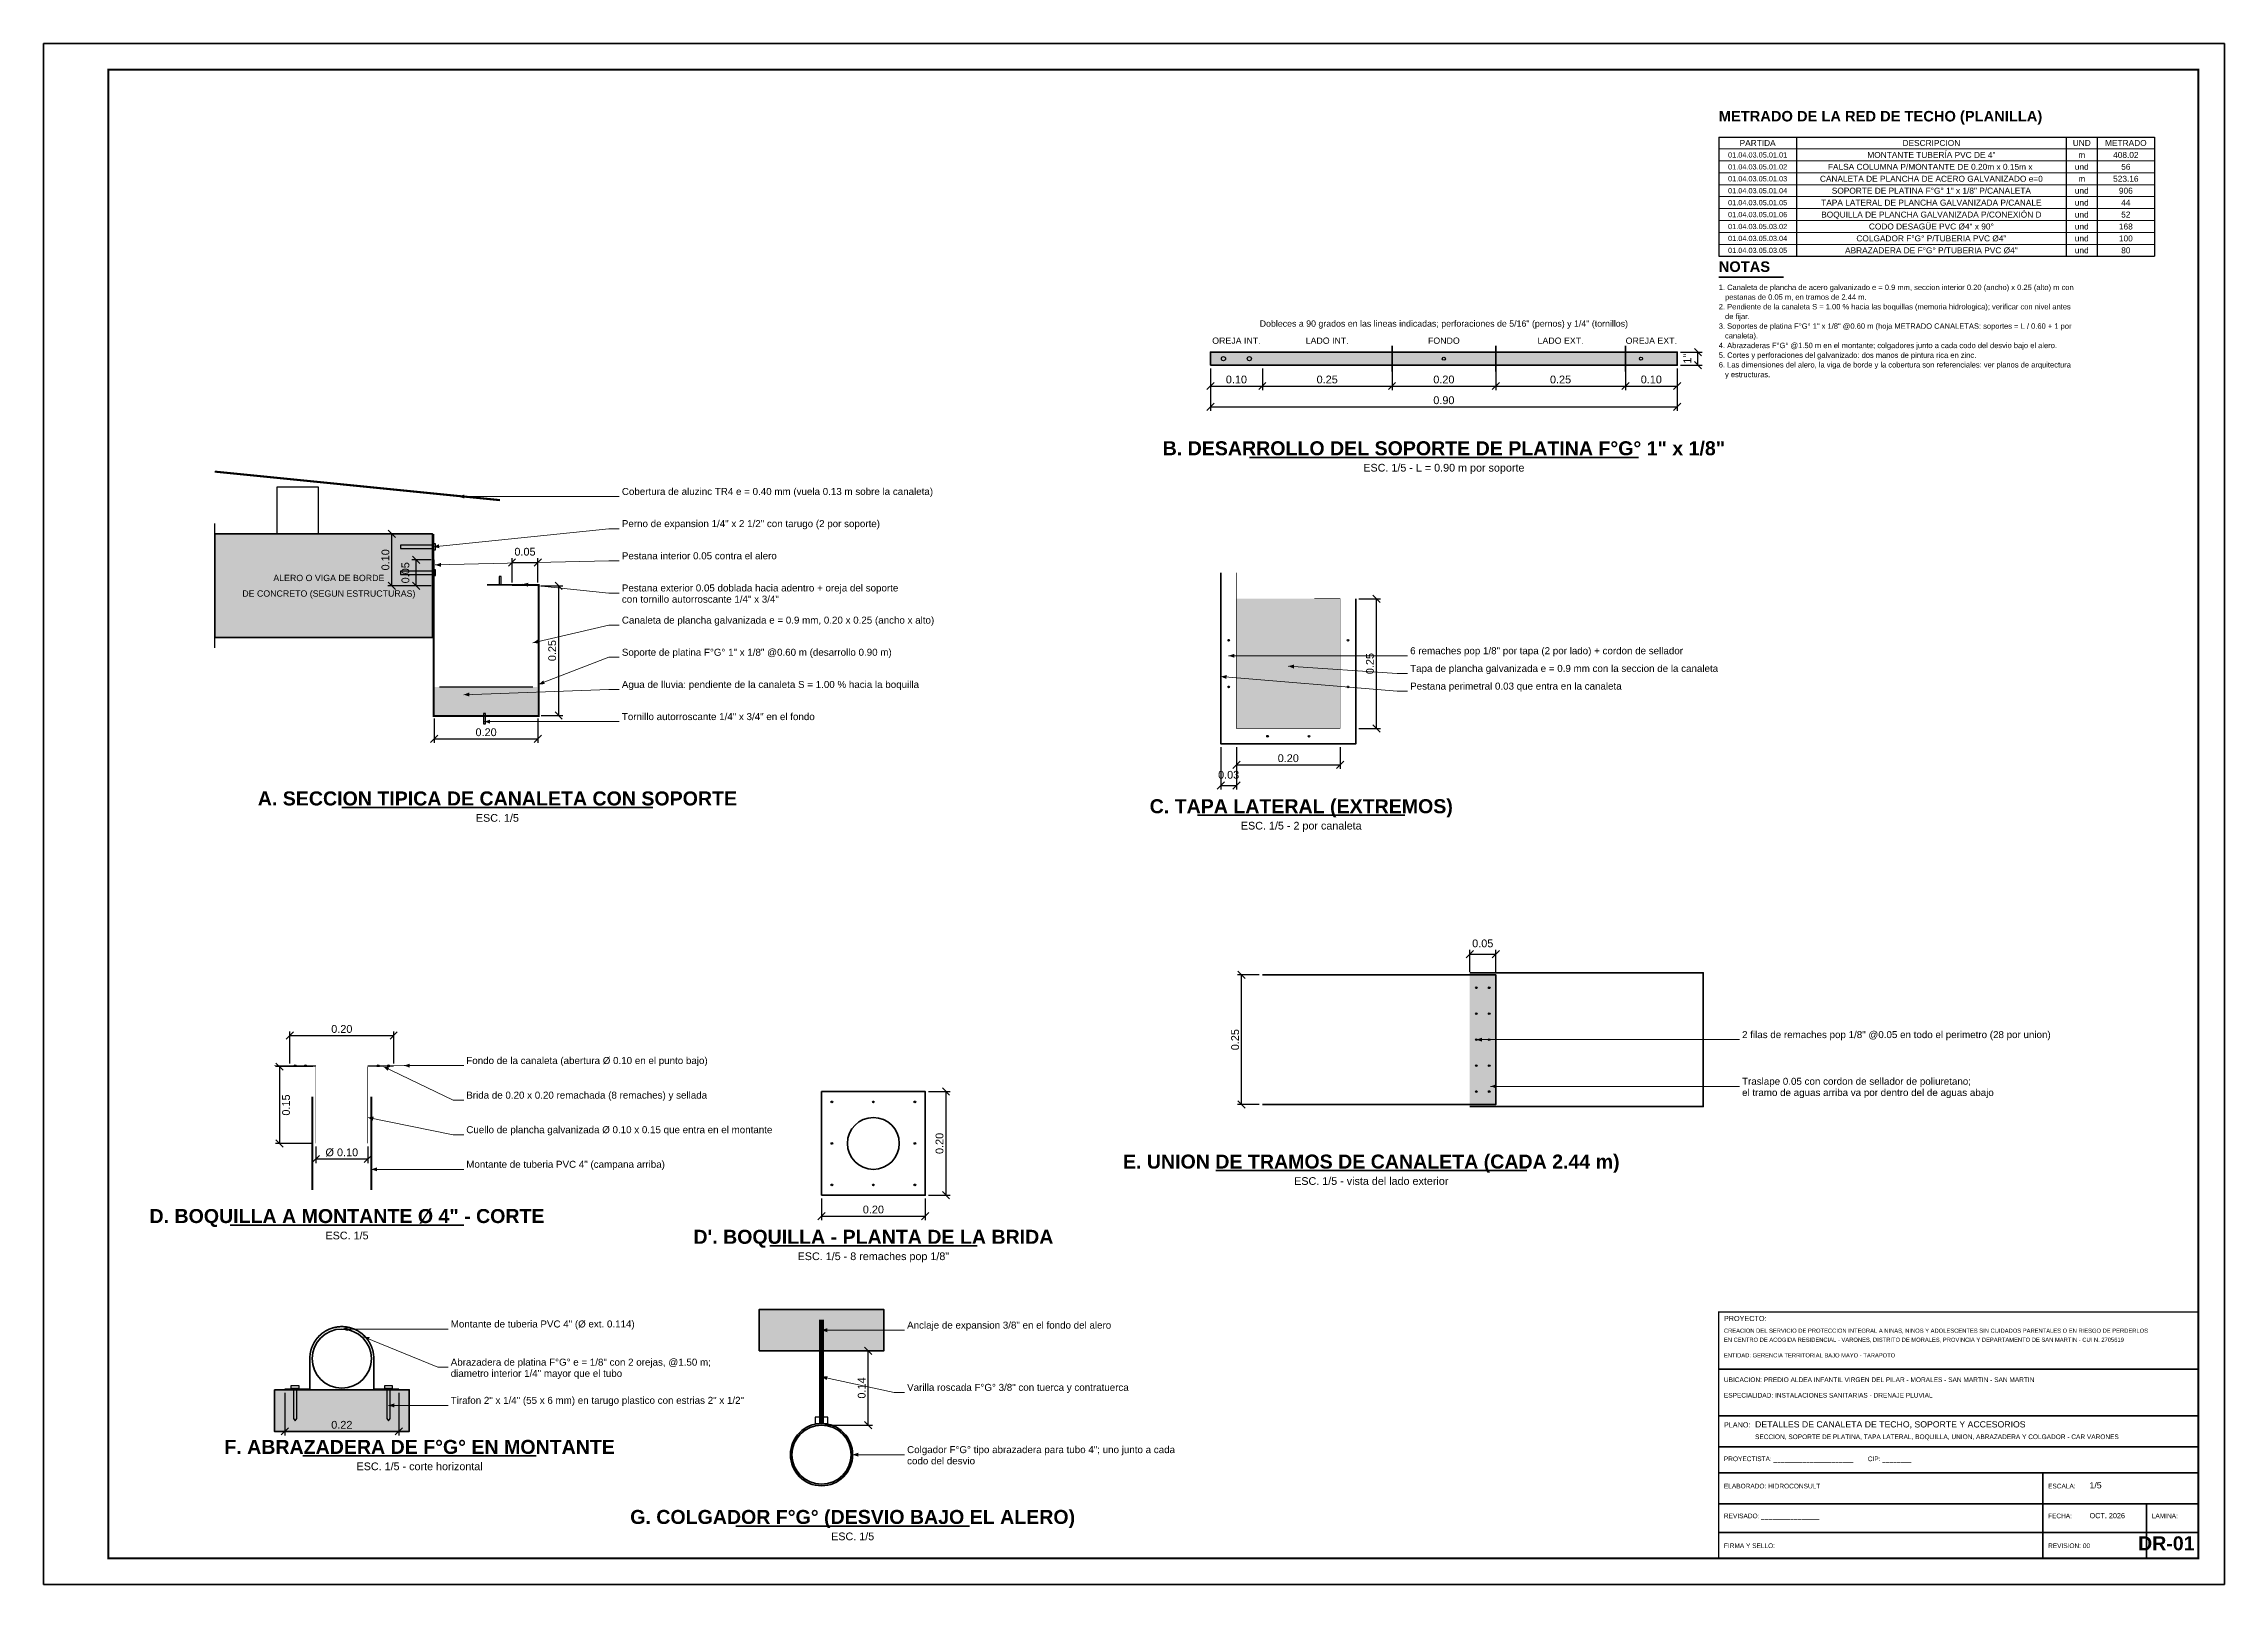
# Paper-space layout 'DR-01' of a CAD drawing. Header units: metres, sheet in millimetres. Extents: x 0 to 841, y 0 to 594.
# The model-space entities are those that its viewports show. They can reach past a viewport. Long polylines and large blocks are cut down to what shows.
import ezdxf
from ezdxf.enums import TextEntityAlignment as Align

# ---------------------------------------------------------------- set-up
doc = ezdxf.new("R2010")
doc.units = ezdxf.units.M
doc.header["$LTSCALE"] = 0.25
doc.linetypes.add('DASHED', pattern=[1.524, 1.27, -0.254])
for name, color, linetype, lineweight in [('AGUA', 150, 'DASHED', 25), ('COBERTURA', 8, 'CONTINUOUS', 30), ('CONCRETO', 250, 'CONTINUOUS', 50), ('CORTES', 6, 'CONTINUOUS', 50), ('COTAS', 94, 'CONTINUOUS', 18), ('GRILLA', 9, 'CONTINUOUS', 13), ('LLAMADAS', 30, 'CONTINUOUS', 18), ('MARCO', 7, 'CONTINUOUS', 50), ('MURO', 8, 'CONTINUOUS', 25), ('PERNOS', 34, 'CONTINUOUS', 25), ('PLANCHA-GALV', 5, 'CONTINUOUS', 40), ('PLATINA', 140, 'CONTINUOUS', 50), ('ROTULO', 7, 'CONTINUOUS', 35), ('TITULOS', 160, 'CONTINUOUS', 35), ('TUBERIA-PVC', 3, 'CONTINUOUS', 35)]:
    doc.layers.add(name, color=color, linetype=linetype, lineweight=lineweight)
for name, color, linetype, true_color in [('AGUA-RELLENO', 150, 'CONTINUOUS', 0xcde4f6), ('CONCRETO-ACHURADO', 8, 'CONTINUOUS', 0xe2e2e2), ('ISO-CONCRETO-LAT1', 253, 'CONTINUOUS', 0xcecece), ('ISO-TAPA', 255, 'CONTINUOUS', 0xf8f4e6)]:
    doc.layers.add(name, color=color, linetype=linetype, true_color=true_color)
for name, color, linetype in [('ROTULO-TEXTO', 7, 'CONTINUOUS'), ('TEXTOS', 7, 'CONTINUOUS'), ('TEXTOS-NOTAS', 7, 'CONTINUOUS')]:
    doc.layers.add(name, color=color, linetype=linetype)
doc.styles.get("Standard").update_dxf_attribs({"font": 'arial.ttf'})
doc.styles.add('TITULOS', font='arialbd.ttf')
doc.dimstyles.new('COT-5', dxfattribs={"dimscale": 0.005, "dimtxt": 3, "dimasz": 2.2, "dimexe": 1.6, "dimexo": 1.2, "dimgap": 1, "dimtad": 1, "dimzin": 0, "dimdsep": 46, "dimtxsty": 'Standard', "dimtsz": 1.4, "dimcen": 2.5, "dimclrd": 256, "dimclre": 256, "dimclrt": 7, "dimazin": 3, "dimtfac": 1, "dimtmove": 0, "dimatfit": 3})

# ---------------------------------------------------------------- blocks, each defined once
blk = doc.blocks.new('_OBLIQUE')
at = {"color": 0, "linetype": 'BYBLOCK'}
blk.add_line((-0.5, -0.5), (0.5, 0.5), dxfattribs=at)
blk = doc.blocks.new('*D1')
for p, q in [((0.753175, 1.669), (0.753175, 1.622)), ((0.953175, 1.669), (0.953175, 1.622)), ((0.753175, 1.63), (0.953175, 1.63))]:
    blk.add_line(p, q)
at = {"layer": 'Defpoints'}
for p in [(0.753175, 1.675), (0.953175, 1.675), (0.753175, 1.63)]:
    blk.add_point(p, dxfattribs=at)
at = {"layer": 'COTAS', "xscale": 0.013999999999999999, "yscale": 0.013999999999999999}
for p in [(0.753175, 1.63), (0.953175, 1.63)]:
    blk.add_blockref('_OBLIQUE', p, dxfattribs=at)
at = {"layer": 'COTAS', "color": 7, "insert": (0.853175, 1.6425), "char_height": 0.015, "attachment_point": 5}
blk.add_mtext('0.20', dxfattribs=at)
blk = doc.blocks.new('*D2')
for p, q in [((0.959175, 1.925), (1.001175, 1.925)), ((0.993175, 1.675), (0.993175, 1.925)), ((0.959175, 1.675), (1.001175, 1.675))]:
    blk.add_line(p, q)
at = {"layer": 'Defpoints'}
for p in [(0.953175, 1.925), (0.953175, 1.675), (0.993175, 1.675)]:
    blk.add_point(p, dxfattribs=at)
at = {"layer": 'COTAS', "xscale": 0.013999999999999999, "yscale": 0.013999999999999999, "rotation": 90}
for p in [(0.993175, 1.925), (0.993175, 1.675)]:
    blk.add_blockref('_OBLIQUE', p, dxfattribs=at)
at = {"layer": 'COTAS', "color": 7, "insert": (0.980675, 1.8), "char_height": 0.015, "attachment_point": 5, "rotation": 90}
blk.add_mtext('0.25', dxfattribs=at)
blk = doc.blocks.new('*D3')
for p, q in [((0.747175, 1.975), (0.710175, 1.975)), ((0.718175, 1.925), (0.718175, 1.975)), ((0.747175, 1.925), (0.710175, 1.925))]:
    blk.add_line(p, q)
at = {"layer": 'Defpoints'}
for p in [(0.753175, 1.975), (0.718175, 1.925), (0.753175, 1.925)]:
    blk.add_point(p, dxfattribs=at)
at = {"layer": 'COTAS', "xscale": 0.013999999999999999, "yscale": 0.013999999999999999, "rotation": 90}
for p in [(0.718175, 1.975), (0.718175, 1.925)]:
    blk.add_blockref('_OBLIQUE', p, dxfattribs=at)
at = {"layer": 'COTAS', "color": 7, "insert": (0.697675, 1.95), "char_height": 0.015, "attachment_point": 5, "rotation": 90}
blk.add_mtext('0.05', dxfattribs=at)
blk = doc.blocks.new('*D4')
for p, q in [((0.903175, 1.931), (0.903175, 1.978)), ((0.953175, 1.931), (0.953175, 1.978)), ((0.903175, 1.97), (0.953175, 1.97))]:
    blk.add_line(p, q)
at = {"layer": 'Defpoints'}
for p in [(0.903175, 1.97), (0.903175, 1.925), (0.953175, 1.925)]:
    blk.add_point(p, dxfattribs=at)
at = {"layer": 'COTAS', "xscale": 0.013999999999999999, "yscale": 0.013999999999999999}
for p in [(0.903175, 1.97), (0.953175, 1.97)]:
    blk.add_blockref('_OBLIQUE', p, dxfattribs=at)
at = {"layer": 'COTAS', "color": 7, "insert": (0.928175, 1.9905), "char_height": 0.015, "attachment_point": 5}
blk.add_mtext('0.05', dxfattribs=at)
blk = doc.blocks.new('*D5')
for p, q in [((0.7456, 2.025), (0.6636, 2.025)), ((0.6716, 1.925), (0.6716, 2.025)), ((0.7456, 1.925), (0.6636, 1.925))]:
    blk.add_line(p, q)
at = {"layer": 'Defpoints'}
for p in [(0.7516, 2.025), (0.6716, 1.925), (0.7516, 1.925)]:
    blk.add_point(p, dxfattribs=at)
at = {"layer": 'COTAS', "xscale": 0.013999999999999999, "yscale": 0.013999999999999999, "rotation": 90}
for p in [(0.6716, 2.025), (0.6716, 1.925)]:
    blk.add_blockref('_OBLIQUE', p, dxfattribs=at)
at = {"layer": 'COTAS', "color": 7, "insert": (0.6591, 1.975), "char_height": 0.015, "attachment_point": 5, "rotation": 90}
blk.add_mtext('0.10', dxfattribs=at)
blk = doc.blocks.new('*D12')
for p, q in [((3.156, 2.3754), (3.198, 2.3754)), ((3.19, 2.35), (3.19, 2.3754)), ((3.156, 2.35), (3.198, 2.35))]:
    blk.add_line(p, q)
at = {"layer": 'Defpoints'}
for p in [(3.15, 2.3754), (3.15, 2.35), (3.19, 2.35)]:
    blk.add_point(p, dxfattribs=at)
at = {"layer": 'COTAS', "xscale": 0.013999999999999999, "yscale": 0.013999999999999999, "rotation": 90}
for p in [(3.19, 2.3754), (3.19, 2.35)]:
    blk.add_blockref('_OBLIQUE', p, dxfattribs=at)
at = {"layer": 'COTAS', "color": 7, "insert": (3.1695, 2.3627), "char_height": 0.015, "attachment_point": 5, "rotation": 90}
blk.add_mtext('1"', dxfattribs=at)

msp = doc.modelspace()

# ---------------------------------------------------------------- hatches: boundary and pattern name
at = {"layer": 'AGUA-RELLENO', "true_color": 0xcde4f6}
h = msp.add_hatch(color=7, dxfattribs=at)
h.dxf.hatch_style = 1
h.paths.add_polyline_path([(0.7542, 1.676), (0.9522, 1.676), (0.9522, 1.73), (0.7542, 1.73)])
at = {"layer": 'CONCRETO-ACHURADO', "true_color": 0xe2e2e2}
h = msp.add_hatch(color=7, dxfattribs=at)
h.dxf.hatch_style = 1
h.paths.add_polyline_path([(0.33, 1.825), (0.75, 1.825), (0.75, 2.025), (0.33, 2.025)])
h = msp.add_hatch(color=7, dxfattribs=at)
h.dxf.hatch_style = 1
h.paths.add_polyline_path([(1.38, 0.45), (1.62, 0.45), (1.62, 0.53), (1.38, 0.53)])
h = msp.add_hatch(color=7, dxfattribs=at)
h.dxf.hatch_style = 1
h.paths.add_polyline_path([(0.445, 0.375), (0.705, 0.375), (0.705, 0.295), (0.445, 0.295)])
at = {"layer": 'ISO-CONCRETO-LAT1', "true_color": 0xcecece}
h = msp.add_hatch(color=7, dxfattribs=at)
h.dxf.hatch_style = 1
h.paths.add_polyline_path([(2.25, 2.35), (3.15, 2.35), (3.15, 2.3754), (2.25, 2.3754)])
h = msp.add_hatch(color=7, dxfattribs=at)
h.dxf.hatch_style = 1
h.paths.add_polyline_path([(2.75, 0.925), (2.8, 0.925), (2.8, 1.175), (2.75, 1.175)])
at = {"layer": 'ISO-TAPA', "true_color": 0xf8f4e6}
h = msp.add_hatch(color=7, dxfattribs=at)
h.dxf.hatch_style = 1
h.paths.add_polyline_path([(2.3, 1.65), (2.5, 1.65), (2.5, 1.9), (2.45, 1.9), (2.3, 1.9)])

# ---------------------------------------------------------------- linework, layer by layer
at = {"layer": 'AGUA'}
msp.add_line((0.7632, 1.73), (0.9432, 1.73), dxfattribs=at)
at = {"layer": 'COBERTURA', "const_width": 0.004}
msp.add_lwpolyline([(0.33, 2.145), (0.55, 2.123), (0.88, 2.09)], dxfattribs=at)
at = {"layer": 'COBERTURA'}
msp.add_lwpolyline([(0.45, 2.025), (0.53, 2.025), (0.53, 2.115), (0.45, 2.115)], close=True, dxfattribs=at)
at = {"layer": 'CONCRETO'}
for points in [[(0.33, 1.825), (0.75, 1.825), (0.75, 2.025), (0.33, 2.025)], [(1.38, 0.45), (1.62, 0.45), (1.62, 0.53), (1.38, 0.53)], [(0.445, 0.375), (0.705, 0.375), (0.705, 0.295), (0.445, 0.295)]]:
    msp.add_lwpolyline(points, close=True, dxfattribs=at)
at = {"layer": 'CORTES'}
for p, q in [((2.6, 2.338), (2.6, 2.3874)), ((2.8, 2.338), (2.8, 2.3874)), ((3.05, 2.338), (3.05, 2.3874))]:
    msp.add_line(p, q, dxfattribs=at)
at = {"layer": 'GRILLA'}
for p, q in [((3.23, 2.767), (4.07, 2.767)), ((3.23, 2.744), (4.07, 2.744)), ((3.23, 2.721), (4.07, 2.721)), ((3.23, 2.698), (4.07, 2.698)), ((3.23, 2.675), (4.07, 2.675)), ((3.23, 2.652), (4.07, 2.652)), ((3.23, 2.629), (4.07, 2.629)), ((3.23, 2.606), (4.07, 2.606)), ((3.23, 2.583), (4.07, 2.583))]:
    msp.add_line(p, q, dxfattribs=at)
at = {"layer": 'LLAMADAS'}
for p, q in [((1.09, 2.097), (0.8, 2.097)), ((1.11, 2.097), (1.09, 2.097)), ((1.09, 2.035), (0.7516, 2)), ((1.11, 2.035), (1.09, 2.035)), ((1.09, 1.973), (0.7552, 1.965)), ((1.11, 1.973), (1.09, 1.973)), ((1.09, 1.911), (0.9232, 1.928)), ((1.11, 1.911), (1.09, 1.911)), ((1.09, 1.849), (0.9432, 1.815)), ((1.11, 1.849), (1.09, 1.849)), ((1.09, 1.787), (0.9548, 1.735)), ((1.11, 1.787), (1.09, 1.787)), ((2.61, 1.79), (2.285, 1.79)), ((2.61, 1.7559), (2.4, 1.77)), ((2.63, 1.79), (2.61, 1.79)), ((1.09, 1.725), (0.81, 1.715)), ((1.11, 1.725), (1.09, 1.725)), ((2.61, 1.7218), (2.27, 1.75)), ((2.63, 1.7559), (2.61, 1.7559)), ((2.63, 1.7218), (2.61, 1.7218)), ((1.09, 1.663), (0.85, 1.663)), ((1.11, 1.663), (1.09, 1.663)), ((3.25, 1.05), (2.7625, 1.05)), ((3.27, 1.05), (3.25, 1.05)), ((0.79, 0.9333), (0.655, 0.998)), ((0.79, 1), (0.695, 1)), ((0.81, 1), (0.79, 1)), ((0.81, 0.9333), (0.79, 0.9333)), ((3.25, 0.96), (2.79, 0.96)), ((3.27, 0.96), (3.25, 0.96)), ((0.79, 0.8667), (0.625, 0.9)), ((0.81, 0.8667), (0.79, 0.8667)), ((0.79, 0.8), (0.632, 0.8)), ((0.81, 0.8), (0.79, 0.8)), ((0.76, 0.4922), (0.575, 0.4922)), ((0.76, 0.4186), (0.6171, 0.4773)), ((0.78, 0.4922), (0.76, 0.4922)), ((1.64, 0.49), (1.5, 0.49)), ((1.66, 0.49), (1.64, 0.49)), ((0.78, 0.4186), (0.76, 0.4186)), ((1.64, 0.37), (1.5, 0.4)), ((0.76, 0.345), (0.665, 0.345)), ((0.78, 0.345), (0.76, 0.345)), ((1.66, 0.37), (1.64, 0.37)), ((1.64, 0.25), (1.56, 0.25)), ((1.66, 0.25), (1.64, 0.25))]:
    msp.add_line(p, q, dxfattribs=at)
for points in [[(0.8, 2.097), (0.811, 2.0932), (0.811, 2.1008)], [(0.7516, 2), (0.7629, 1.9973), (0.7621, 2.005)], [(0.7552, 1.965), (0.7663, 1.9614), (0.7661, 1.9691)], [(0.9232, 1.928), (0.9337, 1.9231), (0.9345, 1.9307)], [(0.9432, 1.815), (0.9548, 1.8137), (0.953, 1.8212)], [(2.285, 1.79), (2.296, 1.7862), (2.296, 1.7938)], [(2.4, 1.77), (2.4107, 1.7654), (2.4112, 1.7731)], [(0.9548, 1.735), (0.9664, 1.7354), (0.9636, 1.7425)], [(2.27, 1.75), (2.2806, 1.7453), (2.2813, 1.7529)], [(0.81, 1.715), (0.8211, 1.7115), (0.8209, 1.7192)], [(0.85, 1.663), (0.861, 1.6592), (0.861, 1.6668)], [(2.7625, 1.05), (2.7735, 1.0462), (2.7735, 1.0538)], [(0.655, 0.998), (0.6633, 0.9898), (0.6666, 0.9967)], [(0.695, 1), (0.706, 0.9961), (0.706, 1.0038)], [(2.79, 0.96), (2.801, 0.9562), (2.801, 0.9639)], [(0.625, 0.9), (0.635, 0.894), (0.6365, 0.9016)], [(0.632, 0.8), (0.643, 0.7962), (0.643, 0.8039)], [(0.575, 0.4922), (0.586, 0.4883), (0.586, 0.496)], [(0.6171, 0.4773), (0.6258, 0.4696), (0.6288, 0.4767)], [(1.5, 0.49), (1.511, 0.4861), (1.511, 0.4939)], [(1.5, 0.4), (1.5099, 0.3939), (1.5116, 0.4015)], [(0.665, 0.345), (0.676, 0.3411), (0.676, 0.3488)], [(1.56, 0.25), (1.571, 0.2462), (1.571, 0.2539)]]:
    msp.add_solid(points, dxfattribs=at)
at = {"layer": 'MARCO'}
msp.add_lwpolyline([(0, 0), (4.205, 0), (4.205, 2.97), (0, 2.97)], close=True, dxfattribs=at)
at = {"layer": 'MARCO', "const_width": 0.004}
msp.add_lwpolyline([(0.125, 0.05), (4.155, 0.05), (4.155, 2.92), (0.125, 2.92)], close=True, dxfattribs=at)
at = {"layer": 'MURO'}
msp.add_lwpolyline([(0.33, 1.805), (0.33, 2.045)], dxfattribs=at)
at = {"layer": 'PERNOS'}
for points in [[(0.7516, 2.0032), (0.6881, 2.0032), (0.6881, 1.9968), (0.7516, 1.9968)], [(0.7516, 1.9532), (0.6881, 1.9532), (0.6881, 1.9468), (0.7516, 1.9468)], [(0.482, 0.379), (0.482, 0.32), (0.485, 0.315), (0.488, 0.32), (0.488, 0.379)], [(0.662, 0.379), (0.662, 0.32), (0.665, 0.315), (0.668, 0.32), (0.668, 0.379)]]:
    msp.add_lwpolyline(points, dxfattribs=at)
for points in [[(0.7516, 1.9945), (0.7556, 1.9945), (0.7556, 2.0055), (0.7516, 2.0055)], [(0.7516, 1.9445), (0.7556, 1.9445), (0.7556, 1.9555), (0.7516, 1.9555)], [(0.8782, 1.9266), (0.8822, 1.9266), (0.8822, 1.943), (0.8782, 1.943)], [(0.848, 1.659), (0.852, 1.659), (0.852, 1.679), (0.848, 1.679)], [(0.477, 0.3782), (0.493, 0.3782), (0.493, 0.383), (0.477, 0.383)], [(0.657, 0.3782), (0.673, 0.3782), (0.673, 0.383), (0.657, 0.383)], [(1.488, 0.31), (1.512, 0.31), (1.512, 0.322), (1.488, 0.322)]]:
    msp.add_lwpolyline(points, close=True, dxfattribs=at)
at = {"layer": 'PERNOS', "const_width": 0.0095}
msp.add_lwpolyline([(1.5, 0.31), (1.5, 0.51)], dxfattribs=at)
at = {"layer": 'PERNOS'}
for centre, radius in [((2.275, 2.3627), 0.004), ((2.325, 2.3627), 0.004), ((2.7, 2.3627), 0.003), ((3.08, 2.3627), 0.003), ((2.285, 1.82), 0.0016), ((2.515, 1.82), 0.0016), ((2.285, 1.73), 0.0016), ((2.515, 1.73), 0.0016), ((2.36, 1.635), 0.0016), ((2.44, 1.635), 0.0016), ((2.7625, 1.15), 0.0016), ((2.7875, 1.15), 0.0016), ((2.7625, 1.1), 0.0016), ((2.7875, 1.1), 0.0016), ((2.7625, 1.05), 0.0016), ((2.7875, 1.05), 0.0016), ((0.485, 1), 0.0016), ((0.505, 1), 0.0016), ((0.645, 1), 0.0016), ((0.665, 1), 0.0016), ((2.7625, 1), 0.0016), ((2.7875, 1), 0.0016), ((1.52, 0.93), 0.0016), ((1.6, 0.93), 0.0016), ((1.68, 0.93), 0.0016), ((2.7625, 0.95), 0.0016), ((2.7875, 0.95), 0.0016), ((1.52, 0.85), 0.0016), ((1.68, 0.85), 0.0016), ((1.52, 0.77), 0.0016), ((1.6, 0.77), 0.0016), ((1.68, 0.77), 0.0016)]:
    msp.add_circle(centre, radius, dxfattribs=at)
at = {"layer": 'PLANCHA-GALV'}
for points, const_width in [([(0.7532, 1.975), (0.7532, 1.675), (0.9532, 1.675), (0.9532, 1.925), (0.9032, 1.925)], 0.0012), ([(2.3, 1.95), (2.3, 1.65), (2.5, 1.65), (2.5, 1.9), (2.45, 1.9)], 0.0012), ([(0.445, 1), (0.525, 1)], 0.0012), ([(0.475, 0.998), (0.525, 0.998), (0.525, 0.85)], 0.001), ([(0.625, 1), (0.705, 1)], 0.0012), ([(0.675, 0.998), (0.625, 0.998), (0.625, 0.85)], 0.001)]:
    msp.add_lwpolyline(points, dxfattribs=dict(at, const_width=const_width))
for points in [[(2.27, 1.95), (2.27, 1.62), (2.53, 1.62), (2.53, 1.9)], [(2.75, 0.921), (3.2, 0.921), (3.2, 1.179), (2.75, 1.179)], [(2.35, 0.925), (2.8, 0.925), (2.8, 1.175), (2.35, 1.175)]]:
    msp.add_lwpolyline(points, dxfattribs=at)
msp.add_lwpolyline([(1.5, 0.75), (1.7, 0.75), (1.7, 0.95), (1.5, 0.95)], close=True, dxfattribs=at)
msp.add_circle((1.6, 0.85), 0.05, dxfattribs=at)
at = {"layer": 'PLATINA'}
msp.add_lwpolyline([(2.25, 2.35), (3.15, 2.35), (3.15, 2.3754), (2.25, 2.3754)], close=True, dxfattribs=at)
at = {"layer": 'PLATINA', "const_width": 0.00317}
for points in [[(0.7516, 2.025), (0.7516, 1.6734), (0.9548, 1.6734), (0.9548, 1.9266), (0.8548, 1.9266)], [(0.465, 0.3766), (0.5132, 0.3766), (0.5132, 0.4352), (0.5138, 0.4432), (0.5153, 0.4512), (0.5179, 0.4588), (0.5215, 0.4661), (0.526, 0.4728), (0.5313, 0.4789), (0.5374, 0.4842), (0.5441, 0.4887), (0.5514, 0.4922), (0.559, 0.4948), (0.5669, 0.4964), (0.575, 0.497), (0.5831, 0.4964), (0.591, 0.4948), (0.5986, 0.4922), (0.6059, 0.4887), (0.6126, 0.4842), (0.6187, 0.4789), (0.624, 0.4728), (0.6285, 0.4661), (0.6321, 0.4588), (0.6347, 0.4512), (0.6362, 0.4432), (0.6368, 0.4352), (0.6368, 0.3766), (0.685, 0.3766)]]:
    msp.add_lwpolyline(points, dxfattribs=at)
at = {"layer": 'PLATINA'}
msp.add_circle((1.5, 0.25), 0.06, dxfattribs=at)
at = {"layer": 'ROTULO'}
for p, q in [((3.23, 0.415), (4.155, 0.415)), ((3.23, 0.325), (4.155, 0.325)), ((3.23, 0.265), (4.155, 0.265)), ((3.23, 0.215), (4.155, 0.215)), ((3.855, 0.215), (3.855, 0.05)), ((3.23, 0.155), (4.155, 0.155)), ((4.055, 0.155), (4.055, 0.05)), ((3.23, 0.1), (4.155, 0.1))]:
    msp.add_line(p, q, dxfattribs=at)
at = {"layer": 'ROTULO', "const_width": 0.0025}
msp.add_lwpolyline([(3.23, 0.05), (4.155, 0.05), (4.155, 0.525), (3.23, 0.525)], close=True, dxfattribs=at)
at = {"layer": 'TEXTOS'}
for p, q in [((3.23, 2.79), (4.07, 2.79)), ((3.23, 2.79), (3.23, 2.56)), ((3.38, 2.79), (3.38, 2.56)), ((3.9, 2.79), (3.9, 2.56)), ((3.96, 2.79), (3.96, 2.56)), ((4.07, 2.79), (4.07, 2.56)), ((3.23, 2.56), (4.07, 2.56))]:
    msp.add_line(p, q, dxfattribs=at)
at = {"layer": 'TITULOS'}
for p, q in [((3.23, 2.52), (3.355, 2.52)), ((2.325, 2.1725), (3.075, 2.1725)), ((0.575, 1.4975), (1.175, 1.4975)), ((2.225, 1.4825), (2.625, 1.4825)), ((2.26, 0.7975), (2.86, 0.7975)), ((0.36, 0.6925), (0.81, 0.6925)), ((1.4, 0.6525), (1.8, 0.6525)), ((0.5, 0.2475), (0.95, 0.2475)), ((1.335, 0.1125), (1.785, 0.1125))]:
    msp.add_line(p, q, dxfattribs=at)
at = {"layer": 'TUBERIA-PVC', "const_width": 0.004}
for points in [[(0.518, 0.94), (0.518, 0.76)], [(0.632, 0.94), (0.632, 0.76)]]:
    msp.add_lwpolyline(points, dxfattribs=at)
at = {"layer": 'TUBERIA-PVC'}
for centre in [(0.575, 0.4352), (1.5, 0.25)]:
    msp.add_circle(centre, 0.057, dxfattribs=at)

# ---------------------------------------------------------------- texts
at = {"layer": 'ROTULO-TEXTO'}
for s, height, p in [('PROYECTO:', 0.01, (3.24, 0.5075)), ('CREACION DEL SERVICIO DE PROTECCION INTEGRAL A NINAS, NINOS Y ADOLESCENTES SIN CUIDADOS PARENTALES O EN RIESGO DE PERDERLOS', 0.008, (3.24, 0.485)), ('EN CENTRO DE ACOGIDA RESIDENCIAL - VARONES, DISTRITO DE MORALES, PROVINCIA Y DEPARTAMENTO DE SAN MARTIN - CUI N. 2705619', 0.008, (3.24, 0.4675)), ('ENTIDAD: GERENCIA TERRITORIAL BAJO MAYO - TARAPOTO', 0.008, (3.24, 0.4375)), ('UBICACION: PREDIO ALDEA INFANTIL VIRGEN DEL PILAR - MORALES - SAN MARTIN - SAN MARTIN', 0.009, (3.24, 0.39)), ('ESPECIALIDAD: INSTALACIONES SANITARIAS - DRENAJE PLUVIAL', 0.009, (3.24, 0.36)), ('PLANO:', 0.01, (3.24, 0.3025)), ('DETALLES DE CANALETA DE TECHO, SOPORTE Y ACCESORIOS', 0.012, (3.3, 0.3025)), ('SECCION, SOPORTE DE PLATINA, TAPA LATERAL, BOQUILLA, UNION, ABRAZADERA Y COLGADOR - CAR VARONES', 0.009, (3.3, 0.28)), ('PROYECTISTA: ______________________        CIP: ________', 0.009, (3.24, 0.2375)), ('ELABORADO: HIDROCONSULT', 0.009, (3.24, 0.185)), ('ESCALA:', 0.009, (3.865, 0.185)), ('1/5', 0.012, (3.945, 0.185)), ('REVISADO: ________________', 0.009, (3.24, 0.1275)), ('FECHA:', 0.009, (3.865, 0.1275)), ('OCT. 2026', 0.01, (3.945, 0.1275)), ('LAMINA:', 0.009, (4.065, 0.1275)), ('FIRMA Y SELLO:', 0.009, (3.24, 0.07)), ('REVISION: 00', 0.009, (3.865, 0.07))]:
    msp.add_text(s, height=height, dxfattribs=at).set_placement(p)
at = {"layer": 'TEXTOS'}
for s, height, p in [('PARTIDA', 0.01147, (3.305, 2.7785)), ('DESCRIPCION', 0.011475, (3.64, 2.7785)), ('UND', 0.01147, (3.93, 2.7785)), ('METRADO', 0.01147, (4.015, 2.7785)), ('01.04.03.05.01.01', 0.010125, (3.305, 2.7555)), ('01.04.03.05.01.02', 0.010125, (3.305, 2.7325)), ('FALSA COLUMNA P/MONTANTE DE 0.20m x 0.15m x ', 0.011475, (3.64, 2.7325)), ('MONTANTE TUBERÍA PVC DE 4"', 0.011475, (3.64, 2.7555)), ('und', 0.01147, (3.93, 2.7325)), ('m', 0.0115, (3.93, 2.7555)), ('408.02', 0.01147, (4.015, 2.7555)), ('56', 0.01147, (4.015, 2.7325)), ('01.04.03.05.01.03', 0.010125, (3.305, 2.7095)), ('01.04.03.05.01.04', 0.010125, (3.305, 2.6865)), ('CANALETA DE PLANCHA DE ACERO GALVANIZADO e=0', 0.011475, (3.64, 2.7095)), ('SOPORTE DE PLATINA F°G° 1" x 1/8" P/CANALETA', 0.011475, (3.64, 2.6865)), ('und', 0.01147, (3.93, 2.6865)), ('m', 0.0115, (3.93, 2.7095)), ('523.16', 0.01147, (4.015, 2.7095)), ('906', 0.01147, (4.015, 2.6865)), ('01.04.03.05.01.05', 0.010125, (3.305, 2.6635)), ('TAPA LATERAL DE PLANCHA GALVANIZADA P/CANALE', 0.011475, (3.64, 2.6635)), ('BOQUILLA DE PLANCHA GALVANIZADA P/CONEXIÓN D', 0.011475, (3.64, 2.6405)), ('und', 0.01147, (3.93, 2.6635)), ('44', 0.01147, (4.015, 2.6635)), ('01.04.03.05.01.06', 0.010125, (3.305, 2.6405)), ('01.04.03.05.03.02', 0.010125, (3.305, 2.6175)), ('CODO DESAGÜE PVC Ø4" x 90°', 0.011475, (3.64, 2.6175)), ('und', 0.01147, (3.93, 2.6405)), ('und', 0.01147, (3.93, 2.6175)), ('168', 0.01147, (4.015, 2.6175)), ('52', 0.01147, (4.015, 2.6405)), ('01.04.03.05.03.04', 0.010125, (3.305, 2.5945)), ('01.04.03.05.03.05', 0.010125, (3.305, 2.5715)), ('ABRAZADERA DE F°G° P/TUBERIA PVC Ø4"', 0.011475, (3.64, 2.5715)), ('COLGADOR F°G° P/TUBERIA PVC Ø4"', 0.011475, (3.64, 2.5945)), ('und', 0.01147, (3.93, 2.5945)), ('und', 0.01147, (3.93, 2.5715)), ('100', 0.01147, (4.015, 2.5945)), ('80', 0.01147, (4.015, 2.5715)), ('OREJA INT.', 0.01215, (2.3, 2.3974)), ('Dobleces a 90 grados en las lineas indicadas; perforaciones de 5/16" (pernos) y 1/4" (tornillos)', 0.01215, (2.7, 2.4304)), ('LADO INT.', 0.01215, (2.475, 2.3974)), ('FONDO', 0.01215, (2.7, 2.3974)), ('LADO EXT.', 0.01215, (2.925, 2.3974)), ('OREJA EXT.', 0.01215, (3.1, 2.3974)), ('ESC. 1/5 - L = 0.90 m por soporte', 0.01485, (2.7, 2.1525)), ('ALERO O VIGA DE BORDE', 0.01215, (0.55, 1.94)), ('DE CONCRETO (SEGUN ESTRUCTURAS)', 0.01215, (0.55, 1.91)), ('ESC. 1/5', 0.01485, (0.875, 1.4775)), ('ESC. 1/5 - 2 por canaleta', 0.01485, (2.425, 1.4625)), ('ESC. 1/5 - vista del lado exterior', 0.01485, (2.56, 0.7775)), ('ESC. 1/5', 0.01485, (0.585, 0.6725)), ('ESC. 1/5 - 8 remaches pop 1/8"', 0.01485, (1.6, 0.6325)), ('ESC. 1/5 - corte horizontal', 0.01485, (0.725, 0.2275)), ('ESC. 1/5', 0.01485, (1.56, 0.0925))]:
    msp.add_text(s, height=height, dxfattribs=at).set_placement(p, align=Align.MIDDLE_CENTER)
for s, p in [('Cobertura de aluzinc TR4 e = 0.40 mm (vuela 0.13 m sobre la canaleta)', (1.115, 2.1)), ('Perno de expansion 1/4" x 2 1/2" con tarugo (2 por soporte)', (1.115, 2.038)), ('Pestana interior 0.05 contra el alero', (1.115, 1.976)), ('con tornillo autorroscante 1/4" x 3/4"', (1.115, 1.8924)), ('Pestana exterior 0.05 doblada hacia adentro + oreja del soporte', (1.115, 1.914)), ('Canaleta de plancha galvanizada e = 0.9 mm, 0.20 x 0.25 (ancho x alto)', (1.115, 1.852)), ('Soporte de platina F°G° 1" x 1/8" @0.60 m (desarrollo 0.90 m)', (1.115, 1.79)), ('Tapa de plancha galvanizada e = 0.9 mm con la seccion de la canaleta', (2.635, 1.7589)), ('6 remaches pop 1/8" por tapa (2 por lado) + cordon de sellador', (2.635, 1.793)), ('Agua de lluvia: pendiente de la canaleta S = 1.00 % hacia la boquilla', (1.115, 1.728)), ('Pestana perimetral 0.03 que entra en la canaleta', (2.635, 1.7248)), ('Tornillo autorroscante 1/4" x 3/4" en el fondo', (1.115, 1.666)), ('2 filas de remaches pop 1/8" @0.05 en todo el perimetro (28 por union)', (3.275, 1.053)), ('Fondo de la canaleta (abertura Ø 0.10 en el punto bajo)', (0.815, 1.003)), ('Traslape 0.05 con cordon de sellador de poliuretano;', (3.275, 0.963)), ('Brida de 0.20 x 0.20 remachada (8 remaches) y sellada', (0.815, 0.9363)), ('el tramo de aguas arriba va por dentro del de aguas abajo', (3.275, 0.9414)), ('Cuello de plancha galvanizada Ø 0.10 x 0.15 que entra en el montante', (0.815, 0.8697)), ('Montante de tuberia PVC 4" (campana arriba)', (0.815, 0.803)), ('Montante de tuberia PVC 4" (Ø ext. 0.114)', (0.785, 0.4952)), ('Anclaje de expansion 3/8" en el fondo del alero', (1.665, 0.493)), ('Abrazadera de platina F°G° e = 1/8" con 2 orejas, @1.50 m;', (0.785, 0.4216)), ('diametro interior 1/4" mayor que el tubo', (0.785, 0.4)), ('Varilla roscada F°G° 3/8" con tuerca y contratuerca', (1.665, 0.373)), ('Tirafon 2" x 1/4" (55 x 6 mm) en tarugo plastico con estrias 2" x 1/2"', (0.785, 0.348)), ('Colgador F°G° tipo abrazadera para tubo 4"; uno junto a cada', (1.665, 0.253)), ('codo del desvio', (1.665, 0.2314))]:
    msp.add_text(s, height=0.0135, dxfattribs=at).set_placement(p)
at = {"layer": 'TEXTOS-NOTAS'}
for s, p in [('1. Canaleta de plancha de acero galvanizado e = 0.9 mm, seccion interior 0.20 (ancho) x 0.25 (alto) m con', (3.23, 2.495)), ('   pestanas de 0.05 m, en tramos de 2.44 m.', (3.23, 2.4763)), ('2. Pendiente de la canaleta S = 1.00 % hacia las boquillas (memoria hidrologica); verificar con nivel antes', (3.23, 2.4577)), ('   de fijar.', (3.23, 2.439)), ('3. Soportes de platina F°G° 1" x 1/8" @0.60 m (hoja METRADO CANALETAS: soportes = L / 0.60 + 1 por', (3.23, 2.4203)), ('   canaleta).', (3.23, 2.4017)), ('4. Abrazaderas F°G° @1.50 m en el montante; colgadores junto a cada codo del desvio bajo el alero.', (3.23, 2.383)), ('5. Cortes y perforaciones del galvanizado: dos manos de pintura rica en zinc.', (3.23, 2.3643)), ('6. Las dimensiones del alero, la viga de borde y la cobertura son referenciales: ver planos de arquitectura', (3.23, 2.3457)), ('   y estructuras.', (3.23, 2.327))]:
    msp.add_text(s, height=0.0104, dxfattribs=at).set_placement(p)
at = {"layer": 'TITULOS', "style": 'TITULOS'}
for s, p in [('METRADO DE LA RED DE TECHO (PLANILLA)', (3.23, 2.82)), ('NOTAS', (3.23, 2.53))]:
    msp.add_text(s, height=0.02025, dxfattribs=at).set_placement(p)
for s, p in [('B. DESARROLLO DEL SOPORTE DE PLATINA F°G° 1" x 1/8"', (2.7, 2.19)), ('A. SECCION TIPICA DE CANALETA CON SOPORTE', (0.875, 1.515)), ('C. TAPA LATERAL (EXTREMOS)', (2.425, 1.5)), ('E. UNION DE TRAMOS DE CANALETA (CADA 2.44 m)', (2.56, 0.815)), ('D. BOQUILLA A MONTANTE Ø 4" - CORTE', (0.585, 0.71)), ("D'. BOQUILLA - PLANTA DE LA BRIDA", (1.6, 0.67)), ('F. ABRAZADERA DE F°G° EN MONTANTE', (0.725, 0.265)), ('G. COLGADOR F°G° (DESVIO BAJO EL ALERO)', (1.56, 0.13))]:
    msp.add_text(s, height=0.027, dxfattribs=at).set_placement(p, align=Align.MIDDLE_CENTER)
msp.add_text('DR-01', height=0.027, dxfattribs=at).set_placement((4.1475, 0.0575), align=Align.BOTTOM_RIGHT)

# ---------------------------------------------------------------- dimensions: what is measured, and where the dimension line sits
at = {"layer": 'COTAS'}
for base, p1, p2, text, picture, middle in [((3.19, 2.35), (3.15, 2.35), (3.15, 2.3754), '1"', '*D12', (3.1695, 2.3627)), ((0.6716, 1.925), (0.7516, 1.925), (0.7516, 2.025), '0.10', '*D5', (0.6591, 1.975))]:
    dim = msp.add_linear_dim(base=base, p1=p1, p2=p2, angle=90, text=text, dimstyle='COT-5', dxfattribs=at)
    dim.commit()
    dim.dimension.update_dxf_attribs({"geometry": picture, "text_midpoint": middle})
for base, p1, p2 in [((2.25, 2.31), (2.25, 2.35), (2.35, 2.35)), ((2.25, 2.27), (2.25, 2.35), (3.15, 2.35)), ((2.35, 2.31), (2.35, 2.35), (2.6, 2.35)), ((2.6, 2.31), (2.6, 2.35), (2.8, 2.35)), ((2.8, 2.31), (2.8, 2.35), (3.05, 2.35)), ((3.05, 2.31), (3.05, 2.35), (3.15, 2.35)), ((2.3, 1.58), (2.3, 1.62), (2.5, 1.62)), ((1.5, 0.71), (1.5, 0.75), (1.7, 0.75)), ((0.465, 0.295), (0.465, 0.375), (0.685, 0.375))]:
    msp.add_linear_dim(base=base, p1=p1, p2=p2, dimstyle='COT-5', dxfattribs=at).render()
for base, p1, p2, picture, middle in [((0.7182, 1.925), (0.7532, 1.925), (0.7532, 1.975), '*D3', (0.6977, 1.95)), ((0.9932, 1.675), (0.9532, 1.675), (0.9532, 1.925), '*D2', (0.9807, 1.8))]:
    dim = msp.add_linear_dim(base=base, p1=p1, p2=p2, angle=90, dimstyle='COT-5', dxfattribs=at)
    dim.commit()
    dim.dimension.update_dxf_attribs({"geometry": picture, "text_midpoint": middle})
for base, p1, p2, picture, middle in [((0.9032, 1.97), (0.9032, 1.925), (0.9532, 1.925), '*D4', (0.9282, 1.9905)), ((0.7532, 1.63), (0.7532, 1.675), (0.9532, 1.675), '*D1', (0.8532, 1.6425))]:
    dim = msp.add_linear_dim(base=base, p1=p1, p2=p2, dimstyle='COT-5', dxfattribs=at)
    dim.commit()
    dim.dimension.update_dxf_attribs({"geometry": picture, "text_midpoint": middle})
for base, p1, p2 in [((2.57, 1.65), (2.53, 1.65), (2.53, 1.9)), ((2.31, 0.925), (2.35, 0.925), (2.35, 1.175)), ((0.455, 0.998), (0.525, 0.998), (0.525, 0.85)), ((1.74, 0.75), (1.7, 0.75), (1.7, 0.95)), ((1.59, 0.307), (1.5, 0.307), (1.5, 0.45))]:
    msp.add_linear_dim(base=base, p1=p1, p2=p2, angle=90, dimstyle='COT-5', dxfattribs=at).render()
for base, p1, p2, text in [((2.27, 1.54), (2.27, 1.62), (2.3, 1.62), '0.03'), ((2.75, 1.215), (2.75, 1.175), (2.8, 1.175), '0.05'), ((0.475, 1.058), (0.475, 0.998), (0.675, 0.998), '0.20'), ((0.525, 0.82), (0.525, 0.85), (0.625, 0.85), 'Ø 0.10')]:
    msp.add_linear_dim(base=base, p1=p1, p2=p2, text=text, dimstyle='COT-5', dxfattribs=at).render()

psp = doc.layouts.new('DR-01')

# ---------------------------------------------------------------- viewports
at = {"layer": 'MARCO'}
psp.add_viewport(center=(420.5, 297), size=(841, 594), view_center_point=(2.1025, 1.485), view_height=2.97, dxfattribs=at)

doc.saveas('drawing.dxf')
